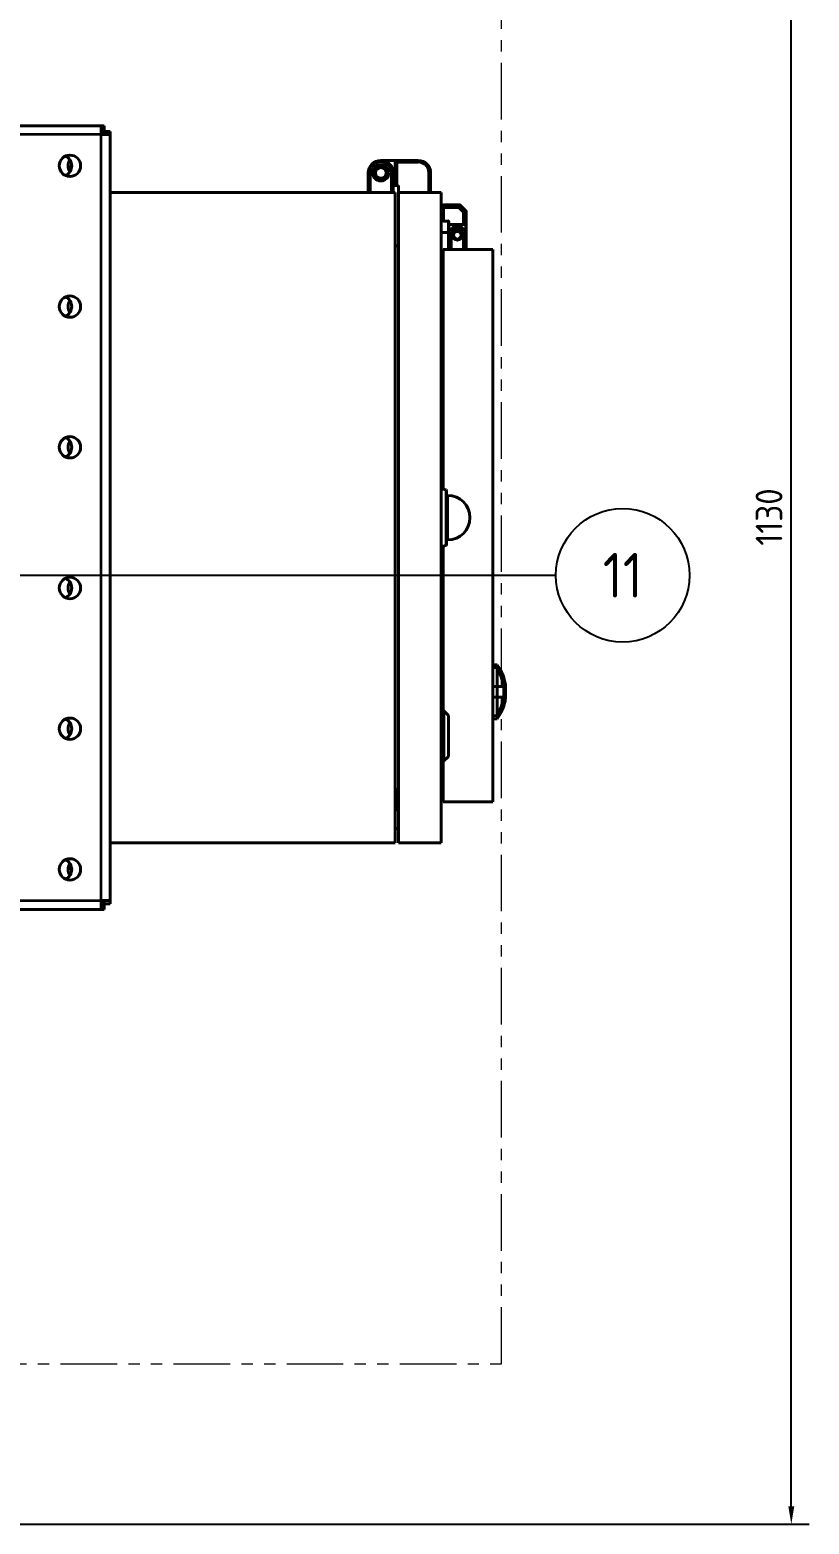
# Model space of a CAD drawing. Header units: millimetres. Extents: x 0 to 5945, y 0 to 4205.
# Drawn here: x 3367 to 3804, y 2850 to 3689 of the extents above; entities that cross this region are included whole.
import ezdxf

# ---------------------------------------------------------------- set-up
doc = ezdxf.new("R2010")
doc.units = ezdxf.units.MM
doc.header["$LTSCALE"] = 5
doc.linetypes.add('PHANTOM', pattern=[63.5, 31.75, -6.35, 6.35, -6.35, 6.35, -6.35])
for name, color, linetype, lineweight in [('가시적인 것(ISO)', 3, 'Continuous', 40), ('가시적인 좁은 것(ISO)', 3, 'Continuous', 35), ('기호(ISO)', 5, 'Continuous', 25), ('참조(ISO)', 6, 'Continuous', 35), ('치수(ISO)', 2, 'Continuous', 25)]:
    doc.layers.add(name, color=color, linetype=linetype, lineweight=lineweight)
doc.styles.add('부품번호텍스트_PSTEK_POSCO', font='isocp.shx')
doc.styles.add('치수 텍스트_PSTEK_POSCO', font='isocp.shx')
doc.dimstyles.new('치수_PSTEK_POSCO', dxfattribs={"dimscale": 5, "dimtxt": 3, "dimasz": 2, "dimexe": 2, "dimexo": 2.5, "dimgap": 1, "dimtad": 1, "dimrnd": 1e-08, "dimdsep": 46, "dimtxsty": '치수 텍스트_PSTEK_POSCO', "dimcen": 0.09, "dimdle": 10, "dimclrd": 7, "dimclre": 7, "dimclrt": 2, "dimadec": 1, "dimazin": 2, "dimtfac": 1, "dimtmove": 0, "dimatfit": 3, "dimfxl": 0, "dimtolj": 1, "dimlwd": -1, "dimlwe": -1, "dimarcsym": 0})

# ---------------------------------------------------------------- blocks, each defined once
blk = doc.blocks.new('품번기호7')
at = {"layer": '기호(ISO)', "color": 7}
for p, q in [((656.68, 676.88), (654.68, 676.48)), ((656.68, 676.48), (654.68, 676.48)), ((654.68, 676.48), (656.68, 676.08)), ((656.68, 676.08), (656.68, 676.88)), ((656.68, 676.48), (732.45, 676.48))]:
    blk.add_line(p, q, dxfattribs=at)
at = {"layer": '기호(ISO)', "color": 7, "flags": 128}
blk.add_lwpolyline([(656.68, 676.88), (654.68, 676.48)], dxfattribs=at)
at = {"layer": '기호(ISO)'}
blk.add_circle((739.95, 676.48), 7.5, dxfattribs=at)
at = {"layer": '기호(ISO)', "color": 7}
blk.add_solid([(656.68, 676.88), (654.68, 676.48), (656.68, 676.08), (656.68, 676.88)], dxfattribs=at)
at = {"layer": '기호(ISO)', "color": 7, "insert": (739.95, 676.48), "char_height": 5, "attachment_point": 5, "style": '부품번호텍스트_PSTEK_POSCO'}
blk.add_mtext('11', dxfattribs=at)
blk = doc.blocks.new('*D46')
at = {"layer": 'Defpoints', "color": 0}
for p in [(3345.88, 3979.74), (3794.38, 3979.74), (3345.88, 2849.74)]:
    blk.add_point(p, dxfattribs=at)
at = {"layer": '치수(ISO)', "color": 7}
for p, q in [((3358.38, 3979.74), (3804.38, 3979.74)), ((3794.38, 2859.74), (3794.38, 3969.74)), ((3358.38, 2849.74), (3804.38, 2849.74))]:
    blk.add_line(p, q, dxfattribs=at)
for points in [[(3792.71, 3969.74), (3796.04, 3969.74), (3794.38, 3979.74)], [(3792.71, 2859.74), (3796.04, 2859.74), (3794.38, 2849.74)]]:
    blk.add_solid(points, dxfattribs=at)
at = {"layer": '치수(ISO)', "color": 2, "insert": (3781.88, 3398.98), "char_height": 15, "attachment_point": 4, "rotation": 90, "style": '치수 텍스트_PSTEK_POSCO'}
blk.add_mtext('\\A1;1130', dxfattribs=at)

msp = doc.modelspace()

# ---------------------------------------------------------------- linework, layer by layer
at = {"layer": '가시적인 것(ISO)'}
for p, q in [((2660.8806, 3634.7386), (3406.8806, 3634.7386)), ((3406.8806, 3634.7386), (3408.6099, 3634.7386)), ((3408.6099, 3631.5386), (3408.6099, 3634.7386)), ((3406.8806, 3631.5386), (3408.6099, 3631.5386)), ((3408.6806, 3631.4679), (3408.6806, 3629.7386)), ((3408.6806, 3631.4679), (3411.8806, 3631.4679)), ((3411.8806, 3631.4679), (3411.8806, 3629.7386)), ((3411.8806, 3629.7386), (3411.8806, 3199.7386)), ((3563.8806, 3615.2386), (3571.8806, 3615.2386)), ((3572.8806, 3614.2386), (3571.8806, 3615.2386)), ((3571.8806, 3615.2386), (3571.8806, 3601.2386)), ((3571.8806, 3615.2386), (3584.8806, 3615.2386)), ((3388.4015, 3611.7386), (3390.3597, 3611.7386)), ((3556.8806, 3597.2386), (3556.8806, 3608.2386)), ((3570.8806, 3608.2386), (3570.8806, 3597.2386)), ((3591.8806, 3608.2386), (3591.8806, 3597.2386)), ((3571.8806, 3601.2386), (3570.8806, 3601.2386)), ((3572.8806, 3601.2386), (3571.8806, 3601.2386)), ((3572.8806, 3601.2386), (3573.8806, 3601.2386)), ((3573.8806, 3601.2386), (3573.8806, 3597.2386)), ((3411.8806, 3597.2386), (3571.8806, 3597.2386)), ((3571.8806, 3597.2386), (3571.8806, 3232.2386)), ((3573.8806, 3597.2386), (3573.8806, 3232.2386)), ((3597.8806, 3597.2386), (3573.8806, 3597.2386)), ((3597.8806, 3232.2386), (3597.8806, 3597.2386)), ((3599.0806, 3590.2386), (3608.2978, 3590.2386)), ((3608.4392, 3590.18), (3611.822, 3586.7971)), ((3598.8806, 3590.0386), (3598.8806, 3588.6557)), ((3598.8806, 3588.6557), (3598.8806, 3581.4386)), ((3611.8806, 3586.6557), (3611.8806, 3579.4386)), ((3597.8806, 3574.7386), (3601.8806, 3574.7386)), ((3599.0806, 3581.2386), (3601.6806, 3581.2386)), ((3601.8806, 3581.0386), (3601.8806, 3579.4386)), ((3601.8806, 3579.4386), (3601.8806, 3579.0386)), ((3601.8806, 3579.0386), (3601.8806, 3573.2386)), ((3602.0806, 3579.2386), (3610.2978, 3579.2386)), ((3604.696, 3574.7386), (3604.7569, 3574.7386)), ((3611.6806, 3579.2386), (3610.2978, 3579.2386)), ((3611.8806, 3579.0386), (3611.8806, 3579.4386)), ((3611.8806, 3573.2386), (3611.8806, 3579.0386)), ((3571.8806, 3567.2386), (3573.8806, 3567.2386)), ((3598.8806, 3565.2386), (3626.8806, 3565.2386)), ((3598.8806, 3565.2386), (3598.8806, 3430.7437)), ((3601.8806, 3565.4386), (3601.8806, 3573.2386)), ((3607.8806, 3570.7845), (3607.8806, 3570.8386)), ((3611.8806, 3573.2386), (3611.8806, 3565.4386)), ((3626.8806, 3565.2386), (3626.8806, 3255.2386)), ((3597.8806, 3559.7386), (3598.8806, 3559.7386)), ((3597.8806, 3538.2386), (3598.8806, 3538.2386)), ((3600.5916, 3430.3189), (3597.8806, 3430.992)), ((3600.5916, 3399.1583), (3600.5916, 3430.3189)), ((3600.8806, 3429.9386), (3600.5916, 3430.3189)), ((3600.8806, 3399.5386), (3600.8806, 3429.9386)), ((3600.8806, 3427.2386), (3601.4806, 3427.2386)), ((3600.5916, 3399.1583), (3597.8806, 3398.4852)), ((3598.8806, 3398.7335), (3598.8806, 3306.2386)), ((3600.8806, 3399.5386), (3600.5916, 3399.1583)), ((3600.8806, 3402.2386), (3601.4806, 3402.2386)), ((3629.1497, 3332.126), (3626.8806, 3332.126)), ((3629.1497, 3319.9886), (3626.8806, 3319.9886)), ((3629.1497, 3313.9886), (3626.8806, 3313.9886)), ((3629.1497, 3319.9886), (3629.1497, 3313.9886)), ((3632.7214, 3319.9886), (3629.1497, 3319.9886)), ((3632.7214, 3313.9886), (3629.1497, 3313.9886)), ((3633.9652, 3319.9886), (3632.7214, 3319.9886)), ((3633.9652, 3313.9886), (3632.7214, 3313.9886)), ((3597.8806, 3306.2386), (3599.3806, 3306.2386)), ((3599.3806, 3278.2386), (3599.3806, 3306.2386)), ((3601.8806, 3303.7386), (3599.3806, 3306.2386)), ((3601.8806, 3303.7386), (3601.8806, 3280.7386)), ((3629.1497, 3301.8511), (3626.8806, 3301.8511)), ((3601.8806, 3280.7386), (3599.3806, 3278.2386)), ((3597.8806, 3278.2386), (3599.3806, 3278.2386)), ((3598.8806, 3278.2386), (3598.8806, 3255.2386)), ((3571.8806, 3262.2386), (3573.8806, 3262.2386)), ((3572.5934, 3262.2386), (3572.5959, 3256.2372)), ((3573.8692, 3256.2377), (3572.5959, 3256.2372)), ((3573.8806, 3256.2377), (3573.8692, 3256.2377)), ((3598.8806, 3255.2386), (3626.8806, 3255.2386)), ((3572.4608, 3253.5905), (3571.8806, 3249.0404)), ((3573.6907, 3253.4294), (3572.4608, 3253.5905)), ((3573.8806, 3253.4046), (3573.6907, 3253.4294)), ((3571.8806, 3240.3713), (3573.8806, 3240.1094)), ((3572.904, 3240.2373), (3572.6027, 3240.2372)), ((3411.8806, 3232.2386), (3571.8806, 3232.2386)), ((3573.8806, 3232.2386), (3597.8806, 3232.2386)), ((3390.3597, 3217.7386), (3388.4015, 3217.7386)), ((3408.6099, 3197.9386), (3406.8806, 3197.9386)), ((3408.6099, 3197.9386), (3408.6099, 3194.7386)), ((3408.6806, 3199.7386), (3408.6806, 3198.0093)), ((3408.6806, 3198.0093), (3411.8806, 3198.0093)), ((3411.8806, 3199.7386), (3411.8806, 3198.0093)), ((3406.8806, 3194.7386), (2660.8806, 3194.7386)), ((3408.6099, 3194.7386), (3406.8806, 3194.7386))]:
    msp.add_line(p, q, dxfattribs=at)
for centre, radius in [((3389.3806, 3612.2386), 6), ((3563.8806, 3608.2386), 4.5), ((3563.8806, 3608.2386), 4), ((3563.8806, 3608.2386), 3), ((3606.8806, 3573.2386), 2.65), ((3606.8806, 3573.2386), 2.6), ((3606.8806, 3573.2386), 2.1), ((3389.3806, 3533.2386), 6), ((3389.3806, 3454.2386), 6), ((3389.3806, 3375.2386), 6), ((3389.3806, 3296.2386), 6), ((3389.3806, 3217.2386), 6)]:
    msp.add_circle(centre, radius, dxfattribs=at)
for centre, radius, start, end in [((3384.3806, 3612.2386), 6, 294.6243184, 65.3756816), ((3394.3806, 3612.2386), 6, 146.4426902, 213.5573098), ((3563.8806, 3608.2386), 7, 0, 180), ((3584.8806, 3608.2386), 7, 0, 90), ((3599.0806, 3590.0386), 0.2, 90, 180), ((3608.2978, 3590.0386), 0.2, 45, 90), ((3611.6806, 3586.6557), 0.2, 0, 45), ((3599.0806, 3581.4386), 0.2, 180, 270), ((3601.6806, 3581.0386), 0.2, 0, 90), ((3602.0806, 3579.4386), 0.2, 180, 270), ((3606.8806, 3573.2386), 5, 0, 180), ((3611.6806, 3579.4386), 0.2, 270, 0), ((3602.0806, 3565.4386), 0.2, 180, 270), ((3611.6806, 3565.4386), 0.2, 270, 0), ((3384.3806, 3533.2386), 6, 294.6243184, 65.3756816), ((3394.3806, 3533.2386), 6, 146.4426902, 213.5573098), ((3384.3806, 3454.2386), 6, 294.6243184, 65.3756816), ((3394.3806, 3454.2386), 6, 146.4426902, 213.5573098), ((3601.4806, 3414.7386), 12.5, 270, 90), ((3384.3806, 3375.2386), 6, 294.6243184, 65.3756816), ((3394.3806, 3375.2386), 6, 146.4426902, 213.5573098), ((3609.1406, 3316.9886), 25.09, 16.0128375, 37.1085411), ((3609.1406, 3316.9886), 25.09, 322.8914589, 343.9871624), ((3384.3806, 3296.2386), 6, 294.6243184, 65.3756816), ((3394.3806, 3296.2386), 6, 146.4426902, 213.5573098), ((3384.3806, 3217.2386), 6, 294.6243184, 65.3756816), ((3394.3806, 3217.2386), 6, 146.4426902, 213.5573098)]:
    msp.add_arc(centre, radius, start, end, dxfattribs=at)
for points, knots in [([(3406.8806, 3629.7386), (3406.8806, 3631.244), (3406.8806, 3632.7334), (3406.8806, 3633.6654), (3406.8806, 3634.3541), (3406.8806, 3634.5848), (3406.8806, 3634.7386)], [0, 0, 0, 0, 0.57504459, 0.57504459, 0.57504459, 1, 1, 1, 1]), ([(3406.8806, 3629.7386), (3408.3861, 3629.7386), (3409.8755, 3629.7386), (3410.8074, 3629.7386), (3411.1162, 3629.7386), (3411.3658, 3629.7386), (3411.5454, 3629.7386)], [0, 0, 0, 0, 0.575044589, 0.575044589, 0.575044589, 0.76555338, 0.76555338, 0.76555338, 0.76555338]), ([(3605.1741, 3571.2111), (3605.195, 3571.1935), (3605.2399, 3571.156), (3605.3699, 3571.0598), (3605.4563, 3571.0006), (3605.6821, 3570.8709), (3605.8315, 3570.7984), (3606.0017, 3570.7386)], [0, 0, 0, 0, 0.05351917, 0.05351917, 0.107427384, 0.107427384, 0.170590402, 0.170590402, 0.170590402, 0.170590402]), ([(3606.5949, 3570.604), (3606.6685, 3570.596), (3606.7435, 3570.5911), (3606.9517, 3570.5862), (3607.087, 3570.5934), (3607.2162, 3570.6099)], [0, 0, 0, 0, 0.0225601295, 0.0225601295, 0.062516854, 0.062516854, 0.062516854, 0.062516854]), ([(3608.5453, 3571.1767), (3608.5661, 3571.1935), (3608.5814, 3571.2063), (3608.5948, 3571.2176), (3608.5977, 3571.2201), (3608.6, 3571.2221), (3608.6004, 3571.2225), (3608.6007, 3571.2227), (3608.6007, 3571.2227), (3608.6007, 3571.2227)], [0, 0, 0, 0, 0.0269944178, 0.0269944178, 0.0397526939, 0.0397526939, 0.0445337675, 0.0445337675, 0.0457729442, 0.0457729442, 0.0457729442, 0.0457729442]), ([(3629.1497, 3330.4521), (3629.1497, 3330.7307), (3629.1497, 3330.975), (3629.1497, 3331.3936), (3629.1497, 3331.5681), (3629.1497, 3331.9867), (3629.1497, 3332.0703), (3629.1497, 3332.126)], [-0.79365146, -0.79365146, -0.79365146, -0.79365146, -0.595268882, -0.595268882, -0.396857642, -0.396857642, -0.000001, -0.000001, -0.000001, -0.000001]), ([(3629.1497, 3319.9886), (3629.1497, 3320.4252), (3629.1498, 3320.8569), (3629.1497, 3321.706), (3629.1497, 3322.1227), (3629.1497, 3323.3485), (3629.1497, 3324.1272), (3629.1497, 3325.3495), (3629.1497, 3325.8173), (3629.1497, 3327.1527), (3629.1497, 3327.9493), (3629.1497, 3329.3483), (3629.1497, 3329.9486), (3629.1497, 3330.4521)], [-1.43451955, -1.43451955, -1.43451955, -1.43451955, -1.30026929, -1.30026929, -1.16585639, -1.16585639, -0.89694514, -0.89694514, -0.71765182, -0.71765182, -0.35866508, -0.35866508, -0.000001, -0.000001, -0.000001, -0.000001]), ([(3633.2571, 3323.9097), (3633.4946, 3323.0822), (3633.695, 3322.1115), (3633.8875, 3320.7169), (3633.9302, 3320.3531), (3633.9663, 3319.9829)], [0, 0, 0, 0, 0.343124535, 0.343124535, 0.459743791, 0.459743791, 0.459743791, 0.459743791]), ([(3629.1497, 3303.525), (3629.1497, 3304.0285), (3629.1497, 3304.6288), (3629.1497, 3306.0278), (3629.1497, 3306.8244), (3629.1497, 3308.1598), (3629.1497, 3308.6276), (3629.1497, 3309.8499), (3629.1497, 3310.6287), (3629.1497, 3311.8544), (3629.1497, 3312.2711), (3629.1498, 3313.1203), (3629.1497, 3313.5519), (3629.1497, 3313.9886)], [-1.4373876, -1.4373876, -1.4373876, -1.4373876, -1.07799796, -1.07799796, -0.71829101, -0.71829101, -0.53864198, -0.53864198, -0.26919777, -0.26919777, -0.13451784, -0.13451784, -0.000001, -0.000001, -0.000001, -0.000001]), ([(3633.9662, 3313.9943), (3633.8668, 3312.9729), (3633.7147, 3311.994), (3633.4421, 3310.7554), (3633.3527, 3310.4006), (3633.2571, 3310.0674)], [0, 0, 0, 0, 0.321773695, 0.321773695, 0.459943574, 0.459943574, 0.459943574, 0.459943574]), ([(3629.1497, 3301.8511), (3629.1497, 3301.9068), (3629.1497, 3301.9904), (3629.1497, 3302.409), (3629.1497, 3302.5835), (3629.1497, 3303.0021), (3629.1497, 3303.2464), (3629.1497, 3303.525)], [-0.794182825, -0.794182825, -0.794182825, -0.794182825, -0.397060479, -0.397060479, -0.1985164, -0.1985164, -0.000001, -0.000001, -0.000001, -0.000001]), ([(3406.8806, 3199.7386), (3406.8806, 3198.2331), (3406.8806, 3196.7437), (3406.8806, 3195.8118), (3406.8806, 3195.503), (3406.8806, 3195.2533), (3406.8806, 3195.0738)], [0, 0, 0, 0, 0.575044589, 0.575044589, 0.575044589, 0.76555338, 0.76555338, 0.76555338, 0.76555338]), ([(3406.8806, 3199.7386), (3408.3861, 3199.7386), (3409.8755, 3199.7386), (3410.8074, 3199.7386), (3411.1162, 3199.7386), (3411.3658, 3199.7386), (3411.5454, 3199.7386)], [0, 0, 0, 0, 0.575044589, 0.575044589, 0.575044589, 0.76555338, 0.76555338, 0.76555338, 0.76555338])]:
    msp.add_open_spline(points, degree=3, knots=knots, dxfattribs=at)
for points in [[(3411.5454, 3629.7386), (3411.7663, 3629.7386), (3411.8349, 3629.7386), (3411.8806, 3629.7386)], [(3605.1618, 3571.2216), (3605.1672, 3571.217), (3605.1863, 3571.2005), (3605.2187, 3571.1744)], [(3608.4044, 3571.0705), (3608.4864, 3571.1281), (3608.5456, 3571.1765), (3608.5763, 3571.2021)], [(3608.5453, 3571.1767), (3608.576, 3571.2015), (3608.5941, 3571.2171), (3608.5994, 3571.2216)], [(3632.1333, 3327.0308), (3632.1728, 3326.9402), (3632.233, 3326.8013), (3632.3088, 3326.619)], [(3633.9664, 3319.9796), (3633.9436, 3319.0176), (3633.9282, 3317.9981), (3633.9282, 3316.9898)], [(3633.9282, 3316.9898), (3633.9282, 3315.9807), (3633.9436, 3314.9603), (3633.9664, 3313.9975)], [(3633.9663, 3319.9796), (3633.9664, 3319.9826), (3633.966, 3319.9855), (3633.9652, 3319.9883)], [(3633.9652, 3313.9888), (3633.966, 3313.9917), (3633.9664, 3313.9946), (3633.9663, 3313.9975)], [(3572.5959, 3256.2372), (3572.5963, 3255.353), (3572.5507, 3254.4688), (3572.4608, 3253.5905)], [(3572.6027, 3240.2372), (3572.6027, 3240.2507), (3572.5999, 3240.2642), (3572.5942, 3240.2778)], [(3411.5454, 3199.7386), (3411.7663, 3199.7386), (3411.8349, 3199.7386), (3411.8806, 3199.7386)], [(3406.8806, 3195.0738), (3406.8806, 3194.8529), (3406.8806, 3194.7843), (3406.8806, 3194.7386)]]:
    msp.add_open_spline(points, degree=3, dxfattribs=at)
at = {"layer": '가시적인 좁은 것(ISO)'}
for p, q in [((3406.8806, 3629.7386), (2660.8806, 3629.7386)), ((3406.8806, 3199.7386), (3406.8806, 3629.7386)), ((3584.8806, 3615.2386), (3584.8806, 3614.2386)), ((3556.8806, 3608.2386), (3557.8806, 3608.2386)), ((3557.8806, 3608.2386), (3557.8806, 3597.2386)), ((3569.8806, 3608.2386), (3570.8806, 3608.2386)), ((3569.8806, 3597.2386), (3569.8806, 3608.2386)), ((3572.8806, 3614.2386), (3572.8806, 3601.2386)), ((3572.8806, 3614.2386), (3584.8806, 3614.2386)), ((3591.8806, 3608.2386), (3590.8806, 3608.2386)), ((3590.8806, 3597.2386), (3590.8806, 3608.2386)), ((3599.0806, 3590.18), (3599.0806, 3590.2386)), ((3599.0806, 3590.18), (3599.0806, 3588.7971)), ((3599.0806, 3590.18), (3608.2978, 3590.18)), ((3608.2978, 3590.18), (3607.725, 3588.7971)), ((3608.3978, 3590.1386), (3607.825, 3588.7557)), ((3608.2978, 3590.2386), (3608.2978, 3590.18)), ((3608.3978, 3590.1386), (3608.4392, 3590.18)), ((3608.3978, 3590.1386), (3611.7806, 3586.7557)), ((3598.8806, 3588.6557), (3599.0806, 3588.6557)), ((3599.0806, 3588.6557), (3599.0806, 3588.7971)), ((3607.725, 3588.7971), (3599.0806, 3588.7971)), ((3599.0806, 3588.6557), (3599.0806, 3581.4386)), ((3607.725, 3588.6557), (3599.0806, 3588.6557)), ((3607.725, 3588.6557), (3607.725, 3588.7971)), ((3607.825, 3588.7557), (3607.725, 3588.6557)), ((3610.2978, 3586.0829), (3607.725, 3588.6557)), ((3610.3978, 3586.1829), (3607.825, 3588.7557)), ((3610.2978, 3586.0829), (3610.3978, 3586.1829)), ((3610.2978, 3579.4386), (3610.2978, 3586.0829)), ((3610.4392, 3586.0829), (3610.2978, 3586.0829)), ((3611.7806, 3586.7557), (3610.3978, 3586.1829)), ((3611.822, 3586.6557), (3610.4392, 3586.0829)), ((3610.4392, 3579.4386), (3610.4392, 3586.0829)), ((3611.822, 3586.7971), (3611.7806, 3586.7557)), ((3611.822, 3586.6557), (3611.822, 3579.4386)), ((3611.822, 3586.6557), (3611.8806, 3586.6557)), ((3598.8806, 3581.4386), (3599.0806, 3581.4386)), ((3599.0806, 3581.2386), (3599.0806, 3581.4386)), ((3599.0806, 3581.4386), (3601.6806, 3581.4386)), ((3601.6806, 3581.2386), (3601.6806, 3581.4386)), ((3602.0806, 3581.0386), (3601.8806, 3581.0386)), ((3601.8806, 3579.4386), (3602.0806, 3579.4386)), ((3602.0806, 3579.0386), (3601.8806, 3579.0386)), ((3602.0806, 3581.0386), (3602.0806, 3579.4386)), ((3602.0806, 3579.4386), (3610.2978, 3579.4386)), ((3602.0806, 3579.4386), (3602.0806, 3579.2386)), ((3602.0806, 3579.0386), (3602.0806, 3579.2386)), ((3611.6806, 3579.0386), (3602.0806, 3579.0386)), ((3602.0806, 3579.0386), (3602.0806, 3574.6386)), ((3610.2978, 3579.2386), (3610.2978, 3579.4386)), ((3610.2978, 3579.4386), (3610.4392, 3579.4386)), ((3611.822, 3579.4386), (3610.4392, 3579.4386)), ((3611.6806, 3579.2386), (3611.6806, 3579.0386)), ((3611.6806, 3574.6386), (3611.6806, 3579.0386)), ((3611.8806, 3579.0386), (3611.6806, 3579.0386)), ((3611.822, 3579.4386), (3611.8806, 3579.4386)), ((3601.9392, 3573.2386), (3601.8806, 3573.2386)), ((3601.8806, 3565.4386), (3601.9392, 3565.4386)), ((3603.322, 3573.2386), (3601.9392, 3573.2386)), ((3601.9392, 3565.4386), (3601.9392, 3573.2386)), ((3603.322, 3565.4386), (3601.9392, 3565.4386)), ((3603.322, 3573.2386), (3603.4635, 3573.2386)), ((3603.322, 3573.2386), (3603.322, 3565.4386)), ((3603.322, 3565.4386), (3603.4635, 3565.4386)), ((3603.4635, 3573.2386), (3603.4635, 3565.4386)), ((3603.4635, 3565.4386), (3610.2978, 3565.4386)), ((3603.4635, 3565.4386), (3603.4635, 3565.2386)), ((3610.4392, 3573.2386), (3610.2978, 3573.2386)), ((3610.2978, 3565.4386), (3610.2978, 3573.2386)), ((3610.2978, 3565.2386), (3610.2978, 3565.4386)), ((3610.2978, 3565.4386), (3610.4392, 3565.4386)), ((3610.4392, 3573.2386), (3611.822, 3573.2386)), ((3610.4392, 3565.4386), (3610.4392, 3573.2386)), ((3611.822, 3565.4386), (3610.4392, 3565.4386)), ((3611.822, 3573.2386), (3611.822, 3565.4386)), ((3611.822, 3573.2386), (3611.8806, 3573.2386)), ((3611.822, 3565.4386), (3611.8806, 3565.4386)), ((3601.4806, 3402.2386), (3601.4806, 3427.2386)), ((3629.1497, 3330.4521), (3626.8806, 3330.4521)), ((3632.7214, 3319.9886), (3632.7214, 3313.9886)), ((3629.1497, 3303.525), (3626.8806, 3303.525)), ((2660.8806, 3199.7386), (3406.8806, 3199.7386))]:
    msp.add_line(p, q, dxfattribs=at)
msp.add_circle((3606.8806, 3573.2386), 2.85, dxfattribs=at)
for centre, radius, end in [((3584.8806, 3608.2386), 6, 90), ((3601.6806, 3581.0386), 0.4, 90), ((3606.8806, 3573.2386), 4.9414, 180), ((3606.8806, 3573.2386), 3.5586, 180), ((3606.8806, 3573.2386), 3.4172, 180)]:
    msp.add_arc(centre, radius, 0, end, dxfattribs=at)
for centre, major_axis, ratio, start_param, end_param in [((3599.0806, 3590.0386), (-0.2, 0), 0.70710678, 4.71238898, 6.28318531), ((3608.2978, 3590.0386), (-0.1848, 0.0765), 0.67859834, 4.43837478, 4.98640318), ((3599.0806, 3588.6557), (-0.2, 0), 0.70710678, 4.71238898, 6.28318531), ((3607.725, 3588.6557), (-0.1848, 0.0765), 0.67859834, 4.43837478, 4.98640318), ((3610.2978, 3586.0829), (-0.0765, 0.1848), 0.67859834, 4.43837478, 4.98640318), ((3611.6806, 3586.6557), (-0.0765, 0.1848), 0.67859834, 4.43837478, 4.98640318), ((3610.2978, 3579.4386), (0, -0.2), 0.70710678, 0, 1.57079633), ((3611.6806, 3579.4386), (0, -0.2), 0.70710678, 0, 1.57079633), ((3602.0806, 3565.4386), (0, -0.2), 0.70710678, 4.71238898, 6.28318531), ((3603.4635, 3565.4386), (0, -0.2), 0.70710678, 4.71238898, 6.28318531), ((3610.2978, 3565.4386), (0, -0.2), 0.70710678, 0, 1.57079633), ((3611.6806, 3565.4386), (0, -0.2), 0.70710678, 0, 1.57079633), ((3608.9217, 3316.9886), (0, -25.09), 0.95542491, 1.69065264, 2.13720975), ((3608.9217, 3316.9886), (0, -25.09), 0.95542491, 1.0043829, 1.45094002), ((3633.6282, 3316.9898), (0.3, 0), 0.00012283, 0, 0.09109106)]:
    msp.add_ellipse(centre, major_axis=major_axis, ratio=ratio, start_param=start_param, end_param=end_param, dxfattribs=at)
for points, knots in [([(3569.8806, 3608.2386), (3569.8806, 3608.5828), (3569.8512, 3608.9242), (3569.7926, 3609.2627), (3569.7887, 3609.2852), (3569.7849, 3609.3064), (3569.7804, 3609.3303), (3569.7186, 3609.6649), (3569.6289, 3609.9917), (3569.5114, 3610.3108), (3569.4946, 3610.3564), (3569.478, 3610.4), (3569.4593, 3610.4471), (3569.3475, 3610.7297), (3569.2152, 3611.0018), (3569.0623, 3611.2636), (3569.0113, 3611.3508), (3568.9592, 3611.4352), (3568.9026, 3611.5218), (3568.6761, 3611.8682), (3568.4159, 3612.1886), (3568.1233, 3612.4812), (3567.8672, 3612.7373), (3567.5904, 3612.9682), (3567.2927, 3613.1739), (3567.2502, 3613.2033), (3567.2063, 3613.2328), (3567.1639, 3613.2605), (3566.8672, 3613.4546), (3566.5558, 3613.6209), (3566.2298, 3613.7596), (3566.1832, 3613.7794), (3566.1344, 3613.7994), (3566.0892, 3613.8173), (3565.7503, 3613.9515), (3565.4019, 3614.054), (3565.0441, 3614.1247), (3565.0202, 3614.1294), (3564.9949, 3614.1342), (3564.9724, 3614.1384), (3564.6119, 3614.2051), (3564.2472, 3614.2386), (3563.8806, 3614.2386), (3563.5369, 3614.2386), (3563.1955, 3614.2093), (3562.8566, 3614.1505), (3562.834, 3614.1466), (3562.8127, 3614.1428), (3562.7888, 3614.1384), (3562.4543, 3614.0765), (3562.1274, 3613.9868), (3561.8083, 3613.8693), (3561.7627, 3613.8526), (3561.7191, 3613.8359), (3561.672, 3613.8173), (3561.3895, 3613.7055), (3561.1173, 3613.5731), (3560.8556, 3613.4202), (3560.7684, 3613.3693), (3560.6839, 3613.3172), (3560.5973, 3613.2605), (3560.2509, 3613.0341), (3559.9306, 3612.7738), (3559.638, 3612.4812), (3559.3819, 3612.2252), (3559.151, 3611.9483), (3558.9453, 3611.6507), (3558.9159, 3611.6081), (3558.8863, 3611.5642), (3558.8586, 3611.5218), (3558.6646, 3611.2251), (3558.4983, 3610.9137), (3558.3596, 3610.5877), (3558.3398, 3610.5412), (3558.3198, 3610.4923), (3558.3019, 3610.4471), (3558.1677, 3610.1082), (3558.0652, 3609.7598), (3557.9945, 3609.402), (3557.9898, 3609.3782), (3557.9849, 3609.3529), (3557.9808, 3609.3303), (3557.9141, 3608.97), (3557.8806, 3608.6061), (3557.8806, 3608.2386)], [0, 0, 0, 0, 0.05859375, 0.05859375, 0.05859375, 0.0625, 0.0625, 0.0625, 0.1171875, 0.1171875, 0.1171875, 0.125, 0.125, 0.125, 0.171875, 0.171875, 0.171875, 0.1875, 0.1875, 0.1875, 0.25, 0.25, 0.25, 0.3046875, 0.3046875, 0.3046875, 0.3125, 0.3125, 0.3125, 0.3671875, 0.3671875, 0.3671875, 0.375, 0.375, 0.375, 0.43359375, 0.43359375, 0.43359375, 0.4375, 0.4375, 0.4375, 0.5, 0.5, 0.5, 0.55859375, 0.55859375, 0.55859375, 0.5625, 0.5625, 0.5625, 0.6171875, 0.6171875, 0.6171875, 0.625, 0.625, 0.625, 0.671875, 0.671875, 0.671875, 0.6875, 0.6875, 0.6875, 0.75, 0.75, 0.75, 0.8046875, 0.8046875, 0.8046875, 0.8125, 0.8125, 0.8125, 0.8671875, 0.8671875, 0.8671875, 0.875, 0.875, 0.875, 0.93359375, 0.93359375, 0.93359375, 0.9375, 0.9375, 0.9375, 1, 1, 1, 1]), ([(3633.9651, 3319.9886), (3633.9377, 3320.2705), (3633.906, 3320.5522), (3633.8698, 3320.8328), (3633.8489, 3320.9952), (3633.8265, 3321.1571), (3633.8026, 3321.3185), (3633.7494, 3321.6782), (3633.6888, 3322.0352), (3633.6192, 3322.3902), (3633.6036, 3322.4699), (3633.5876, 3322.5495), (3633.571, 3322.6289), (3633.4809, 3323.0625), (3633.3766, 3323.4933), (3633.2571, 3323.9097)], [0.000007929, 0.000007929, 0.000007929, 0.000007929, 0.211194987, 0.211194987, 0.211194987, 0.333333333, 0.333333333, 0.333333333, 0.605566963, 0.605566963, 0.605566963, 0.666666667, 0.666666667, 0.666666667, 0.999999987, 0.999999987, 0.999999987, 0.999999987]), ([(3633.2571, 3310.0674), (3633.3641, 3310.4402), (3633.4619, 3310.8356), (3633.5493, 3311.2447), (3633.5639, 3311.3131), (3633.5782, 3311.3819), (3633.5922, 3311.4512), (3633.6621, 3311.7963), (3633.7255, 3312.1529), (3633.7835, 3312.5318), (3633.8065, 3312.6816), (3633.8286, 3312.8348), (3633.8497, 3312.9914), (3633.8927, 3313.3104), (3633.9315, 3313.6432), (3633.9651, 3313.9886)], [0.000000002, 0.000000002, 0.000000002, 0.000000002, 0.333333333, 0.333333333, 0.333333333, 0.389038849, 0.389038849, 0.389038849, 0.666666667, 0.666666667, 0.666666667, 0.776400558, 0.776400558, 0.776400558, 0.999989144, 0.999989144, 0.999989144, 0.999989144]), ([(3633.927, 3316.9898), (3633.927, 3317.4655), (3633.9303, 3317.9527), (3633.9367, 3318.453), (3633.9372, 3318.4941), (3633.9377, 3318.5353), (3633.9383, 3318.5766), (3633.9447, 3319.0376), (3633.9537, 3319.5093), (3633.9652, 3319.9885)], [0.000000008, 0.000000008, 0.000000008, 0.000000008, 0.5, 0.5, 0.5, 0.541100474, 0.541100474, 0.541100474, 0.999998195, 0.999998195, 0.999998195, 0.999998195]), ([(3633.9652, 3313.9886), (3633.9567, 3314.342), (3633.949, 3314.714), (3633.9427, 3315.1073), (3633.9412, 3315.2009), (3633.9398, 3315.2957), (3633.9385, 3315.3918), (3633.9316, 3315.8913), (3633.927, 3316.4246), (3633.927, 3316.9898)], [0, 0, 0, 0, 0.40386338, 0.40386338, 0.40386338, 0.5, 0.5, 0.5, 1, 1, 1, 1])]:
    msp.add_open_spline(points, degree=3, knots=knots, dxfattribs=at)
at = {"layer": '참조(ISO)', "color": 6, "linetype": 'PHANTOM', "lineweight": 0, "ltscale": 0.2}
for p, q in [((3631.5806, 2939.7386), (3631.5806, 3889.7386)), ((2431.5806, 2939.7386), (3631.5806, 2939.7386))]:
    msp.add_line(p, q, dxfattribs=at)

# ---------------------------------------------------------------- block references
at = {"layer": '기호(ISO)', "xscale": 5, "yscale": 5, "zscale": 5}
msp.add_blockref('품번기호7', (0, 0), dxfattribs=at)

# ---------------------------------------------------------------- dimensions: what is measured, and where the dimension line sits
at = {"layer": '치수(ISO)', "color": 7}
dim = msp.add_linear_dim(base=(3794.3778, 3979.7386), p1=(3345.8806, 2849.7386), p2=(3345.8806, 3979.7386), angle=90, dimstyle='치수_PSTEK_POSCO', override={"dimdec": 2, "dimtp": 0, "dimtm": 0, "dimtdec": 2, "dimtofl": 0, "dimatfit": 1}, dxfattribs=at)
dim.commit()
dim.dimension.update_dxf_attribs({"geometry": '*D46', "text_midpoint": (3794.3778, 3414.7386), "dimtype": 160})

doc.saveas('drawing.dxf')
